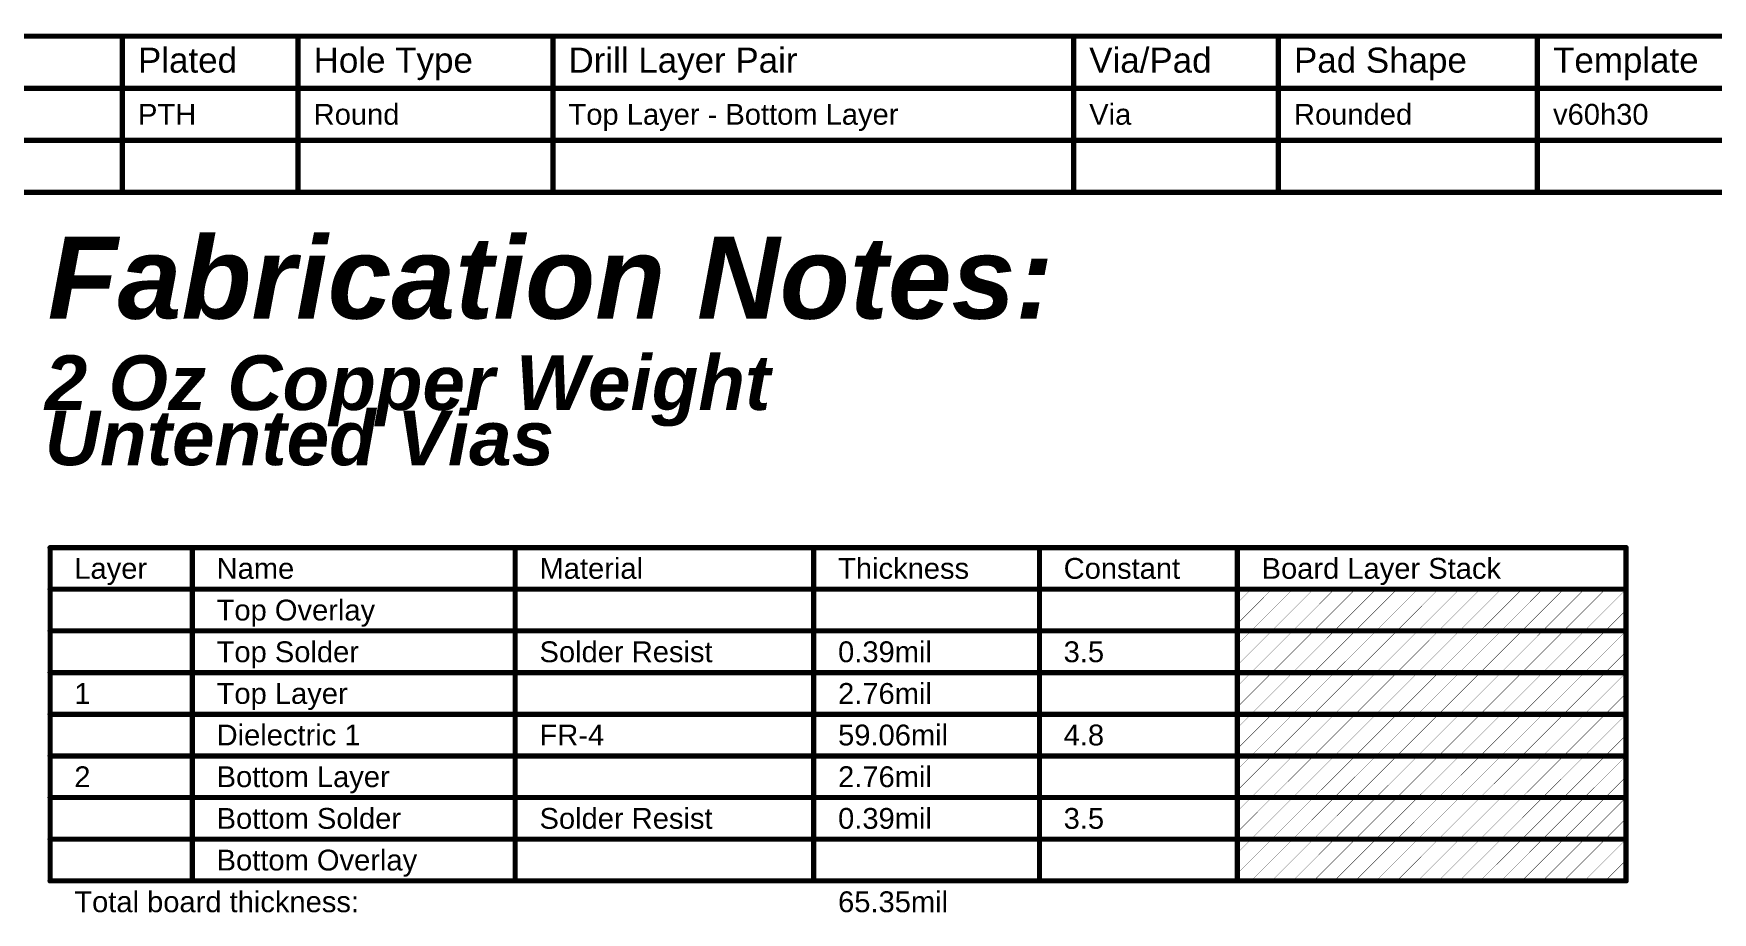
# Model space of a CAD drawing. Header units: inches. Extents: x 92 to 372, y 57 to 122.
# Drawn here: x 154.6 to 277.4, y 57.3 to 121.6 of the extents above; entities that cross this region are included whole.
import ezdxf

# ---------------------------------------------------------------- set-up
doc = ezdxf.new("R2010")
doc.units = ezdxf.units.IN
doc.layers.add('Drill Drawing', color=1, linetype='Continuous')
doc.layers.add('Fabrication', color=76, linetype='Continuous')
doc.styles.add('Arial', font='', dxfattribs={"height": 0.2})
doc.styles.add('Arial_Bold_Italic', font='', dxfattribs={"height": 0.2})
doc.styles.get('Arial').set_extended_font_data('Arial')
doc.styles.get('Arial_Bold_Italic').set_extended_font_data('Arial', italic=True, bold=True)

msp = doc.modelspace()

# ---------------------------------------------------------------- linework, layer by layer
at = {"layer": 'Drill Drawing', "const_width": 0.381}
for points in [[(106.24, 121.4), (371.69, 121.4)], [(161.11, 109.97), (161.11, 121.4)], [(173.96, 109.97), (173.96, 121.4)], [(192.6, 109.97), (192.6, 121.4)], [(230.69, 109.97), (230.69, 121.4)], [(245.67, 109.97), (245.67, 121.4)], [(264.61, 109.97), (264.61, 121.4)], [(106.24, 117.59), (371.69, 117.59)], [(106.24, 113.78), (371.69, 113.78)], [(106.24, 109.97), (371.69, 109.97)]]:
    msp.add_lwpolyline(points, dxfattribs=at)
at = {"layer": 'Drill Drawing', "const_width": 0.191}
for points in [[(161.02, 121.4, 1), (161.21, 121.4, 1)], [(173.86, 121.4, 1), (174.05, 121.4, 1)], [(192.5, 121.4, 1), (192.69, 121.4, 1)], [(230.59, 121.4, 1), (230.78, 121.4, 1)], [(245.57, 121.4, 1), (245.76, 121.4, 1)], [(264.52, 121.4, 1), (264.71, 121.4, 1)], [(161.02, 109.97, 1), (161.21, 109.97, 1)], [(173.86, 109.97, 1), (174.05, 109.97, 1)], [(192.5, 109.97, 1), (192.69, 109.97, 1)], [(230.59, 109.97, 1), (230.78, 109.97, 1)], [(245.57, 109.97, 1), (245.76, 109.97, 1)], [(264.52, 109.97, 1), (264.71, 109.97, 1)]]:
    msp.add_lwpolyline(points, format="xyb", close=True, dxfattribs=at)
at = {"layer": 'Fabrication'}
for points, const_width in [([(155.82, 59.6), (155.82, 83.98)], 0.381), ([(155.82, 83.98), (271.1, 83.98)], 0.381), ([(166.23, 59.6), (166.23, 83.98)], 0.381), ([(189.84, 59.6), (189.84, 83.98)], 0.381), ([(211.68, 59.6), (211.68, 83.98)], 0.381), ([(228.19, 59.6), (228.19, 83.98)], 0.381), ([(242.66, 59.6), (242.66, 83.98)], 0.381), ([(271.1, 59.6), (271.1, 83.98)], 0.381), ([(155.82, 80.94), (271.1, 80.94)], 0.381), ([(242.66, 79.93), (243.67, 80.94)], 0.0254), ([(242.66, 78.4), (245.19, 80.94)], 0.0254), ([(243.67, 77.89), (246.72, 80.94)], 0.0254), ([(245.19, 77.89), (248.24, 80.94)], 0.0254), ([(246.72, 77.89), (249.76, 80.94)], 0.0254), ([(248.24, 77.89), (251.29, 80.94)], 0.0254), ([(249.76, 77.89), (252.81, 80.94)], 0.0254), ([(251.29, 77.89), (254.34, 80.94)], 0.0254), ([(252.81, 77.89), (255.86, 80.94)], 0.0254), ([(254.34, 77.89), (257.38, 80.94)], 0.0254), ([(255.86, 77.89), (258.91, 80.94)], 0.0254), ([(257.38, 77.89), (260.43, 80.94)], 0.0254), ([(258.91, 77.89), (261.96, 80.94)], 0.0254), ([(260.43, 77.89), (263.48, 80.94)], 0.0254), ([(261.96, 77.89), (265, 80.94)], 0.0254), ([(263.48, 77.89), (266.53, 80.94)], 0.0254), ([(265, 77.89), (268.05, 80.94)], 0.0254), ([(266.53, 77.89), (269.58, 80.94)], 0.0254), ([(268.05, 77.89), (271.1, 80.94)], 0.0254), ([(269.58, 77.89), (271.1, 79.41)], 0.0254), ([(155.82, 77.89), (166.23, 77.89)], 0.381), ([(166.23, 77.89), (189.84, 77.89)], 0.381), ([(189.84, 77.89), (211.68, 77.89)], 0.381), ([(211.68, 77.89), (228.19, 77.89)], 0.381), ([(228.19, 77.89), (242.66, 77.89)], 0.381), ([(242.66, 77.89), (271.1, 77.89)], 0.381), ([(242.66, 76.88), (243.67, 77.89)], 0.0254), ([(242.66, 75.36), (245.19, 77.89)], 0.0254), ([(243.67, 74.84), (246.72, 77.89)], 0.0254), ([(245.19, 74.84), (248.24, 77.89)], 0.0254), ([(246.72, 74.84), (249.76, 77.89)], 0.0254), ([(248.24, 74.84), (251.29, 77.89)], 0.0254), ([(249.76, 74.84), (252.81, 77.89)], 0.0254), ([(251.29, 74.84), (254.34, 77.89)], 0.0254), ([(252.81, 74.84), (255.86, 77.89)], 0.0254), ([(254.34, 74.84), (257.38, 77.89)], 0.0254), ([(255.86, 74.84), (258.91, 77.89)], 0.0254), ([(257.38, 74.84), (260.43, 77.89)], 0.0254), ([(258.91, 74.84), (261.96, 77.89)], 0.0254), ([(260.43, 74.84), (263.48, 77.89)], 0.0254), ([(261.96, 74.84), (265, 77.89)], 0.0254), ([(263.48, 74.84), (266.53, 77.89)], 0.0254), ([(265, 74.84), (268.05, 77.89)], 0.0254), ([(266.53, 74.84), (269.58, 77.89)], 0.0254), ([(268.05, 74.84), (271.1, 77.89)], 0.0254), ([(269.58, 74.84), (271.1, 76.36)], 0.0254), ([(155.82, 74.84), (166.23, 74.84)], 0.381), ([(166.23, 74.84), (189.84, 74.84)], 0.381), ([(189.84, 74.84), (211.68, 74.84)], 0.381), ([(211.68, 74.84), (228.19, 74.84)], 0.381), ([(228.19, 74.84), (242.66, 74.84)], 0.381), ([(242.66, 74.84), (271.1, 74.84)], 0.381), ([(242.66, 73.83), (243.67, 74.84)], 0.0254), ([(242.66, 72.31), (245.19, 74.84)], 0.0254), ([(243.67, 71.79), (246.72, 74.84)], 0.0254), ([(245.19, 71.79), (248.24, 74.84)], 0.0254), ([(246.72, 71.79), (249.76, 74.84)], 0.0254), ([(248.24, 71.79), (251.29, 74.84)], 0.0254), ([(249.76, 71.79), (252.81, 74.84)], 0.0254), ([(251.29, 71.79), (254.34, 74.84)], 0.0254), ([(252.81, 71.79), (255.86, 74.84)], 0.0254), ([(254.34, 71.79), (257.38, 74.84)], 0.0254), ([(255.86, 71.79), (258.91, 74.84)], 0.0254), ([(257.38, 71.79), (260.43, 74.84)], 0.0254), ([(258.91, 71.79), (261.96, 74.84)], 0.0254), ([(260.43, 71.79), (263.48, 74.84)], 0.0254), ([(261.96, 71.79), (265, 74.84)], 0.0254), ([(263.48, 71.79), (266.53, 74.84)], 0.0254), ([(265, 71.79), (268.05, 74.84)], 0.0254), ([(266.53, 71.79), (269.58, 74.84)], 0.0254), ([(268.05, 71.79), (271.1, 74.84)], 0.0254), ([(269.58, 71.79), (271.1, 73.32)], 0.0254), ([(155.82, 71.79), (166.23, 71.79)], 0.381), ([(166.23, 71.79), (189.84, 71.79)], 0.381), ([(189.84, 71.79), (211.68, 71.79)], 0.381), ([(211.68, 71.79), (228.19, 71.79)], 0.381), ([(228.19, 71.79), (242.66, 71.79)], 0.381), ([(242.66, 71.79), (271.1, 71.79)], 0.381), ([(242.66, 70.78), (243.67, 71.79)], 0.0254), ([(242.66, 69.26), (245.19, 71.79)], 0.0254), ([(243.67, 68.74), (246.72, 71.79)], 0.0254), ([(245.19, 68.74), (248.24, 71.79)], 0.0254), ([(246.72, 68.74), (249.76, 71.79)], 0.0254), ([(248.24, 68.74), (251.29, 71.79)], 0.0254), ([(249.76, 68.74), (252.81, 71.79)], 0.0254), ([(251.29, 68.74), (254.34, 71.79)], 0.0254), ([(252.81, 68.74), (255.86, 71.79)], 0.0254), ([(254.34, 68.74), (257.38, 71.79)], 0.0254), ([(255.86, 68.74), (258.91, 71.79)], 0.0254), ([(257.38, 68.74), (260.43, 71.79)], 0.0254), ([(258.91, 68.74), (261.96, 71.79)], 0.0254), ([(260.43, 68.74), (263.48, 71.79)], 0.0254), ([(261.96, 68.74), (265, 71.79)], 0.0254), ([(263.48, 68.74), (266.53, 71.79)], 0.0254), ([(265, 68.74), (268.05, 71.79)], 0.0254), ([(266.53, 68.74), (269.58, 71.79)], 0.0254), ([(268.05, 68.74), (271.1, 71.79)], 0.0254), ([(269.58, 68.74), (271.1, 70.27)], 0.0254), ([(155.82, 68.74), (166.23, 68.74)], 0.381), ([(166.23, 68.74), (189.84, 68.74)], 0.381), ([(189.84, 68.74), (211.68, 68.74)], 0.381), ([(211.68, 68.74), (228.19, 68.74)], 0.381), ([(228.19, 68.74), (242.66, 68.74)], 0.381), ([(242.66, 68.74), (271.1, 68.74)], 0.381), ([(242.66, 67.74), (243.67, 68.74)], 0.0254), ([(242.66, 66.21), (245.19, 68.74)], 0.0254), ([(243.67, 65.7), (246.72, 68.74)], 0.0254), ([(245.19, 65.7), (248.24, 68.74)], 0.0254), ([(246.72, 65.7), (249.76, 68.74)], 0.0254), ([(248.24, 65.7), (251.29, 68.74)], 0.0254), ([(249.76, 65.7), (252.81, 68.74)], 0.0254), ([(251.29, 65.7), (254.34, 68.74)], 0.0254), ([(252.81, 65.7), (255.86, 68.74)], 0.0254), ([(254.34, 65.7), (257.38, 68.74)], 0.0254), ([(255.86, 65.7), (258.91, 68.74)], 0.0254), ([(257.38, 65.7), (260.43, 68.74)], 0.0254), ([(258.91, 65.7), (261.96, 68.74)], 0.0254), ([(260.43, 65.7), (263.48, 68.74)], 0.0254), ([(261.96, 65.7), (265, 68.74)], 0.0254), ([(263.48, 65.7), (266.53, 68.74)], 0.0254), ([(265, 65.7), (268.05, 68.74)], 0.0254), ([(266.53, 65.7), (269.58, 68.74)], 0.0254), ([(268.05, 65.7), (271.1, 68.74)], 0.0254), ([(269.58, 65.7), (271.1, 67.22)], 0.0254), ([(155.82, 65.7), (166.23, 65.7)], 0.381), ([(166.23, 65.7), (189.84, 65.7)], 0.381), ([(189.84, 65.7), (211.68, 65.7)], 0.381), ([(211.68, 65.7), (228.19, 65.7)], 0.381), ([(228.19, 65.7), (242.66, 65.7)], 0.381), ([(242.66, 65.7), (271.1, 65.7)], 0.381), ([(242.66, 64.69), (243.67, 65.7)], 0.0254), ([(242.66, 63.16), (245.19, 65.7)], 0.0254), ([(243.67, 62.65), (246.72, 65.7)], 0.0254), ([(245.19, 62.65), (248.24, 65.7)], 0.0254), ([(246.72, 62.65), (249.76, 65.7)], 0.0254), ([(248.24, 62.65), (251.29, 65.7)], 0.0254), ([(249.76, 62.65), (252.81, 65.7)], 0.0254), ([(251.29, 62.65), (254.34, 65.7)], 0.0254), ([(252.81, 62.65), (255.86, 65.7)], 0.0254), ([(254.34, 62.65), (257.38, 65.7)], 0.0254), ([(255.86, 62.65), (258.91, 65.7)], 0.0254), ([(257.38, 62.65), (260.43, 65.7)], 0.0254), ([(258.91, 62.65), (261.96, 65.7)], 0.0254), ([(260.43, 62.65), (263.48, 65.7)], 0.0254), ([(261.96, 62.65), (265, 65.7)], 0.0254), ([(263.48, 62.65), (266.53, 65.7)], 0.0254), ([(265, 62.65), (268.05, 65.7)], 0.0254), ([(266.53, 62.65), (269.58, 65.7)], 0.0254), ([(268.05, 62.65), (271.1, 65.7)], 0.0254), ([(269.58, 62.65), (271.1, 64.17)], 0.0254), ([(155.82, 62.65), (166.23, 62.65)], 0.381), ([(166.23, 62.65), (189.84, 62.65)], 0.381), ([(189.84, 62.65), (211.68, 62.65)], 0.381), ([(211.68, 62.65), (228.19, 62.65)], 0.381), ([(228.19, 62.65), (242.66, 62.65)], 0.381), ([(242.66, 62.65), (271.1, 62.65)], 0.381), ([(242.66, 61.64), (243.67, 62.65)], 0.0254), ([(242.66, 60.12), (245.19, 62.65)], 0.0254), ([(243.67, 59.6), (246.72, 62.65)], 0.0254), ([(245.19, 59.6), (248.24, 62.65)], 0.0254), ([(246.72, 59.6), (249.76, 62.65)], 0.0254), ([(248.24, 59.6), (251.29, 62.65)], 0.0254), ([(249.76, 59.6), (252.81, 62.65)], 0.0254), ([(251.29, 59.6), (254.34, 62.65)], 0.0254), ([(252.81, 59.6), (255.86, 62.65)], 0.0254), ([(254.34, 59.6), (257.38, 62.65)], 0.0254), ([(255.86, 59.6), (258.91, 62.65)], 0.0254), ([(257.38, 59.6), (260.43, 62.65)], 0.0254), ([(258.91, 59.6), (261.96, 62.65)], 0.0254), ([(260.43, 59.6), (263.48, 62.65)], 0.0254), ([(261.96, 59.6), (265, 62.65)], 0.0254), ([(263.48, 59.6), (266.53, 62.65)], 0.0254), ([(265, 59.6), (268.05, 62.65)], 0.0254), ([(266.53, 59.6), (269.58, 62.65)], 0.0254), ([(268.05, 59.6), (271.1, 62.65)], 0.0254), ([(269.58, 59.6), (271.1, 61.12)], 0.0254), ([(155.82, 59.6), (166.23, 59.6)], 0.381), ([(166.23, 59.6), (189.84, 59.6)], 0.381), ([(189.84, 59.6), (211.68, 59.6)], 0.381), ([(211.68, 59.6), (228.19, 59.6)], 0.381), ([(228.19, 59.6), (242.66, 59.6)], 0.381), ([(242.66, 59.6), (271.1, 59.6)], 0.381)]:
    msp.add_lwpolyline(points, dxfattribs=dict(at, const_width=const_width))
for points, const_width in [([(155.72, 83.98, 1), (155.91, 83.98, 1)], 0.191), ([(155.72, 83.98, 1), (155.91, 83.98, 1)], 0.191), ([(166.13, 83.98, 1), (166.32, 83.98, 1)], 0.191), ([(189.75, 83.98, 1), (189.94, 83.98, 1)], 0.191), ([(211.59, 83.98, 1), (211.78, 83.98, 1)], 0.191), ([(228.09, 83.98, 1), (228.28, 83.98, 1)], 0.191), ([(242.57, 83.98, 1), (242.76, 83.98, 1)], 0.191), ([(271.01, 83.98, 1), (271.2, 83.98, 1)], 0.191), ([(271.01, 83.98, 1), (271.2, 83.98, 1)], 0.191), ([(155.72, 80.94, 1), (155.91, 80.94, 1)], 0.191), ([(271.01, 80.94, 1), (271.2, 80.94, 1)], 0.191), ([(242.65, 79.93, 1), (242.67, 79.93, 1)], 0.0127), ([(243.66, 80.94, 1), (243.68, 80.94, 1)], 0.0127), ([(245.19, 80.94, 1), (245.2, 80.94, 1)], 0.0127), ([(246.71, 80.94, 1), (246.72, 80.94, 1)], 0.0127), ([(248.23, 80.94, 1), (248.25, 80.94, 1)], 0.0127), ([(249.76, 80.94, 1), (249.77, 80.94, 1)], 0.0127), ([(251.28, 80.94, 1), (251.3, 80.94, 1)], 0.0127), ([(252.81, 80.94, 1), (252.82, 80.94, 1)], 0.0127), ([(254.33, 80.94, 1), (254.34, 80.94, 1)], 0.0127), ([(255.85, 80.94, 1), (255.87, 80.94, 1)], 0.0127), ([(257.38, 80.94, 1), (257.39, 80.94, 1)], 0.0127), ([(258.9, 80.94, 1), (258.92, 80.94, 1)], 0.0127), ([(260.43, 80.94, 1), (260.44, 80.94, 1)], 0.0127), ([(261.95, 80.94, 1), (261.96, 80.94, 1)], 0.0127), ([(263.47, 80.94, 1), (263.49, 80.94, 1)], 0.0127), ([(265, 80.94, 1), (265.01, 80.94, 1)], 0.0127), ([(266.52, 80.94, 1), (266.54, 80.94, 1)], 0.0127), ([(268.05, 80.94, 1), (268.06, 80.94, 1)], 0.0127), ([(269.57, 80.94, 1), (269.58, 80.94, 1)], 0.0127), ([(271.09, 80.94, 1), (271.11, 80.94, 1)], 0.0127), ([(271.09, 79.41, 1), (271.11, 79.41, 1)], 0.0127), ([(155.72, 77.89, 1), (155.91, 77.89, 1)], 0.191), ([(166.13, 77.89, 1), (166.32, 77.89, 1)], 0.191), ([(166.13, 77.89, 1), (166.32, 77.89, 1)], 0.191), ([(189.75, 77.89, 1), (189.94, 77.89, 1)], 0.191), ([(189.75, 77.89, 1), (189.94, 77.89, 1)], 0.191), ([(211.59, 77.89, 1), (211.78, 77.89, 1)], 0.191), ([(211.59, 77.89, 1), (211.78, 77.89, 1)], 0.191), ([(228.09, 77.89, 1), (228.28, 77.89, 1)], 0.191), ([(228.09, 77.89, 1), (228.28, 77.89, 1)], 0.191), ([(242.57, 77.89, 1), (242.76, 77.89, 1)], 0.191), ([(242.57, 77.89, 1), (242.76, 77.89, 1)], 0.191), ([(242.65, 78.4, 1), (242.67, 78.4, 1)], 0.0127), ([(243.66, 77.89, 1), (243.68, 77.89, 1)], 0.0127), ([(243.66, 77.89, 1), (243.68, 77.89, 1)], 0.0127), ([(245.19, 77.89, 1), (245.2, 77.89, 1)], 0.0127), ([(245.19, 77.89, 1), (245.2, 77.89, 1)], 0.0127), ([(246.71, 77.89, 1), (246.72, 77.89, 1)], 0.0127), ([(246.71, 77.89, 1), (246.72, 77.89, 1)], 0.0127), ([(248.23, 77.89, 1), (248.25, 77.89, 1)], 0.0127), ([(248.23, 77.89, 1), (248.25, 77.89, 1)], 0.0127), ([(249.76, 77.89, 1), (249.77, 77.89, 1)], 0.0127), ([(249.76, 77.89, 1), (249.77, 77.89, 1)], 0.0127), ([(251.28, 77.89, 1), (251.3, 77.89, 1)], 0.0127), ([(251.28, 77.89, 1), (251.3, 77.89, 1)], 0.0127), ([(252.81, 77.89, 1), (252.82, 77.89, 1)], 0.0127), ([(252.81, 77.89, 1), (252.82, 77.89, 1)], 0.0127), ([(254.33, 77.89, 1), (254.34, 77.89, 1)], 0.0127), ([(254.33, 77.89, 1), (254.34, 77.89, 1)], 0.0127), ([(255.85, 77.89, 1), (255.87, 77.89, 1)], 0.0127), ([(255.85, 77.89, 1), (255.87, 77.89, 1)], 0.0127), ([(257.38, 77.89, 1), (257.39, 77.89, 1)], 0.0127), ([(257.38, 77.89, 1), (257.39, 77.89, 1)], 0.0127), ([(258.9, 77.89, 1), (258.92, 77.89, 1)], 0.0127), ([(258.9, 77.89, 1), (258.92, 77.89, 1)], 0.0127), ([(260.43, 77.89, 1), (260.44, 77.89, 1)], 0.0127), ([(260.43, 77.89, 1), (260.44, 77.89, 1)], 0.0127), ([(261.95, 77.89, 1), (261.96, 77.89, 1)], 0.0127), ([(261.95, 77.89, 1), (261.96, 77.89, 1)], 0.0127), ([(263.47, 77.89, 1), (263.49, 77.89, 1)], 0.0127), ([(263.47, 77.89, 1), (263.49, 77.89, 1)], 0.0127), ([(265, 77.89, 1), (265.01, 77.89, 1)], 0.0127), ([(265, 77.89, 1), (265.01, 77.89, 1)], 0.0127), ([(266.52, 77.89, 1), (266.54, 77.89, 1)], 0.0127), ([(266.52, 77.89, 1), (266.54, 77.89, 1)], 0.0127), ([(268.05, 77.89, 1), (268.06, 77.89, 1)], 0.0127), ([(268.05, 77.89, 1), (268.06, 77.89, 1)], 0.0127), ([(269.57, 77.89, 1), (269.58, 77.89, 1)], 0.0127), ([(269.57, 77.89, 1), (269.58, 77.89, 1)], 0.0127), ([(271.01, 77.89, 1), (271.2, 77.89, 1)], 0.191), ([(271.09, 77.89, 1), (271.11, 77.89, 1)], 0.0127), ([(242.65, 76.88, 1), (242.67, 76.88, 1)], 0.0127), ([(271.09, 76.36, 1), (271.11, 76.36, 1)], 0.0127), ([(155.72, 74.84, 1), (155.91, 74.84, 1)], 0.191), ([(166.13, 74.84, 1), (166.32, 74.84, 1)], 0.191), ([(166.13, 74.84, 1), (166.32, 74.84, 1)], 0.191), ([(189.75, 74.84, 1), (189.94, 74.84, 1)], 0.191), ([(189.75, 74.84, 1), (189.94, 74.84, 1)], 0.191), ([(211.59, 74.84, 1), (211.78, 74.84, 1)], 0.191), ([(211.59, 74.84, 1), (211.78, 74.84, 1)], 0.191), ([(228.09, 74.84, 1), (228.28, 74.84, 1)], 0.191), ([(228.09, 74.84, 1), (228.28, 74.84, 1)], 0.191), ([(242.57, 74.84, 1), (242.76, 74.84, 1)], 0.191), ([(242.57, 74.84, 1), (242.76, 74.84, 1)], 0.191), ([(242.65, 75.36, 1), (242.67, 75.36, 1)], 0.0127), ([(271.01, 74.84, 1), (271.2, 74.84, 1)], 0.191), ([(242.65, 73.83, 1), (242.67, 73.83, 1)], 0.0127), ([(243.66, 74.84, 1), (243.68, 74.84, 1)], 0.0127), ([(243.66, 74.84, 1), (243.68, 74.84, 1)], 0.0127), ([(245.19, 74.84, 1), (245.2, 74.84, 1)], 0.0127), ([(245.19, 74.84, 1), (245.2, 74.84, 1)], 0.0127), ([(246.71, 74.84, 1), (246.72, 74.84, 1)], 0.0127), ([(246.71, 74.84, 1), (246.72, 74.84, 1)], 0.0127), ([(248.23, 74.84, 1), (248.25, 74.84, 1)], 0.0127), ([(248.23, 74.84, 1), (248.25, 74.84, 1)], 0.0127), ([(249.76, 74.84, 1), (249.77, 74.84, 1)], 0.0127), ([(249.76, 74.84, 1), (249.77, 74.84, 1)], 0.0127), ([(251.28, 74.84, 1), (251.3, 74.84, 1)], 0.0127), ([(251.28, 74.84, 1), (251.3, 74.84, 1)], 0.0127), ([(252.81, 74.84, 1), (252.82, 74.84, 1)], 0.0127), ([(252.81, 74.84, 1), (252.82, 74.84, 1)], 0.0127), ([(254.33, 74.84, 1), (254.34, 74.84, 1)], 0.0127), ([(254.33, 74.84, 1), (254.34, 74.84, 1)], 0.0127), ([(255.85, 74.84, 1), (255.87, 74.84, 1)], 0.0127), ([(255.85, 74.84, 1), (255.87, 74.84, 1)], 0.0127), ([(257.38, 74.84, 1), (257.39, 74.84, 1)], 0.0127), ([(257.38, 74.84, 1), (257.39, 74.84, 1)], 0.0127), ([(258.9, 74.84, 1), (258.92, 74.84, 1)], 0.0127), ([(258.9, 74.84, 1), (258.92, 74.84, 1)], 0.0127), ([(260.43, 74.84, 1), (260.44, 74.84, 1)], 0.0127), ([(260.43, 74.84, 1), (260.44, 74.84, 1)], 0.0127), ([(261.95, 74.84, 1), (261.96, 74.84, 1)], 0.0127), ([(261.95, 74.84, 1), (261.96, 74.84, 1)], 0.0127), ([(263.47, 74.84, 1), (263.49, 74.84, 1)], 0.0127), ([(263.47, 74.84, 1), (263.49, 74.84, 1)], 0.0127), ([(265, 74.84, 1), (265.01, 74.84, 1)], 0.0127), ([(265, 74.84, 1), (265.01, 74.84, 1)], 0.0127), ([(266.52, 74.84, 1), (266.54, 74.84, 1)], 0.0127), ([(266.52, 74.84, 1), (266.54, 74.84, 1)], 0.0127), ([(268.05, 74.84, 1), (268.06, 74.84, 1)], 0.0127), ([(268.05, 74.84, 1), (268.06, 74.84, 1)], 0.0127), ([(269.57, 74.84, 1), (269.58, 74.84, 1)], 0.0127), ([(269.57, 74.84, 1), (269.58, 74.84, 1)], 0.0127), ([(271.09, 74.84, 1), (271.11, 74.84, 1)], 0.0127), ([(271.09, 73.32, 1), (271.11, 73.32, 1)], 0.0127), ([(155.72, 71.79, 1), (155.91, 71.79, 1)], 0.191), ([(166.13, 71.79, 1), (166.32, 71.79, 1)], 0.191), ([(166.13, 71.79, 1), (166.32, 71.79, 1)], 0.191), ([(189.75, 71.79, 1), (189.94, 71.79, 1)], 0.191), ([(189.75, 71.79, 1), (189.94, 71.79, 1)], 0.191), ([(211.59, 71.79, 1), (211.78, 71.79, 1)], 0.191), ([(211.59, 71.79, 1), (211.78, 71.79, 1)], 0.191), ([(228.09, 71.79, 1), (228.28, 71.79, 1)], 0.191), ([(228.09, 71.79, 1), (228.28, 71.79, 1)], 0.191), ([(242.57, 71.79, 1), (242.76, 71.79, 1)], 0.191), ([(242.57, 71.79, 1), (242.76, 71.79, 1)], 0.191), ([(242.65, 72.31, 1), (242.67, 72.31, 1)], 0.0127), ([(243.66, 71.79, 1), (243.68, 71.79, 1)], 0.0127), ([(243.66, 71.79, 1), (243.68, 71.79, 1)], 0.0127), ([(245.19, 71.79, 1), (245.2, 71.79, 1)], 0.0127), ([(245.19, 71.79, 1), (245.2, 71.79, 1)], 0.0127), ([(246.71, 71.79, 1), (246.72, 71.79, 1)], 0.0127), ([(246.71, 71.79, 1), (246.72, 71.79, 1)], 0.0127), ([(248.23, 71.79, 1), (248.25, 71.79, 1)], 0.0127), ([(248.23, 71.79, 1), (248.25, 71.79, 1)], 0.0127), ([(249.76, 71.79, 1), (249.77, 71.79, 1)], 0.0127), ([(249.76, 71.79, 1), (249.77, 71.79, 1)], 0.0127), ([(251.28, 71.79, 1), (251.3, 71.79, 1)], 0.0127), ([(251.28, 71.79, 1), (251.3, 71.79, 1)], 0.0127), ([(252.81, 71.79, 1), (252.82, 71.79, 1)], 0.0127), ([(252.81, 71.79, 1), (252.82, 71.79, 1)], 0.0127), ([(254.33, 71.79, 1), (254.34, 71.79, 1)], 0.0127), ([(254.33, 71.79, 1), (254.34, 71.79, 1)], 0.0127), ([(255.85, 71.79, 1), (255.87, 71.79, 1)], 0.0127), ([(255.85, 71.79, 1), (255.87, 71.79, 1)], 0.0127), ([(257.38, 71.79, 1), (257.39, 71.79, 1)], 0.0127), ([(257.38, 71.79, 1), (257.39, 71.79, 1)], 0.0127), ([(258.9, 71.79, 1), (258.92, 71.79, 1)], 0.0127), ([(258.9, 71.79, 1), (258.92, 71.79, 1)], 0.0127), ([(260.43, 71.79, 1), (260.44, 71.79, 1)], 0.0127), ([(260.43, 71.79, 1), (260.44, 71.79, 1)], 0.0127), ([(261.95, 71.79, 1), (261.96, 71.79, 1)], 0.0127), ([(261.95, 71.79, 1), (261.96, 71.79, 1)], 0.0127), ([(263.47, 71.79, 1), (263.49, 71.79, 1)], 0.0127), ([(263.47, 71.79, 1), (263.49, 71.79, 1)], 0.0127), ([(265, 71.79, 1), (265.01, 71.79, 1)], 0.0127), ([(265, 71.79, 1), (265.01, 71.79, 1)], 0.0127), ([(266.52, 71.79, 1), (266.54, 71.79, 1)], 0.0127), ([(266.52, 71.79, 1), (266.54, 71.79, 1)], 0.0127), ([(268.05, 71.79, 1), (268.06, 71.79, 1)], 0.0127), ([(268.05, 71.79, 1), (268.06, 71.79, 1)], 0.0127), ([(269.57, 71.79, 1), (269.58, 71.79, 1)], 0.0127), ([(269.57, 71.79, 1), (269.58, 71.79, 1)], 0.0127), ([(271.01, 71.79, 1), (271.2, 71.79, 1)], 0.191), ([(271.09, 71.79, 1), (271.11, 71.79, 1)], 0.0127), ([(242.65, 70.78, 1), (242.67, 70.78, 1)], 0.0127), ([(271.09, 70.27, 1), (271.11, 70.27, 1)], 0.0127), ([(155.72, 68.74, 1), (155.91, 68.74, 1)], 0.191), ([(166.13, 68.74, 1), (166.32, 68.74, 1)], 0.191), ([(166.13, 68.74, 1), (166.32, 68.74, 1)], 0.191), ([(189.75, 68.74, 1), (189.94, 68.74, 1)], 0.191), ([(189.75, 68.74, 1), (189.94, 68.74, 1)], 0.191), ([(211.59, 68.74, 1), (211.78, 68.74, 1)], 0.191), ([(211.59, 68.74, 1), (211.78, 68.74, 1)], 0.191), ([(228.09, 68.74, 1), (228.28, 68.74, 1)], 0.191), ([(228.09, 68.74, 1), (228.28, 68.74, 1)], 0.191), ([(242.57, 68.74, 1), (242.76, 68.74, 1)], 0.191), ([(242.57, 68.74, 1), (242.76, 68.74, 1)], 0.191), ([(242.65, 69.26, 1), (242.67, 69.26, 1)], 0.0127), ([(271.01, 68.74, 1), (271.2, 68.74, 1)], 0.191), ([(242.65, 67.74, 1), (242.67, 67.74, 1)], 0.0127), ([(243.66, 68.74, 1), (243.68, 68.74, 1)], 0.0127), ([(243.66, 68.74, 1), (243.68, 68.74, 1)], 0.0127), ([(245.19, 68.74, 1), (245.2, 68.74, 1)], 0.0127), ([(245.19, 68.74, 1), (245.2, 68.74, 1)], 0.0127), ([(246.71, 68.74, 1), (246.72, 68.74, 1)], 0.0127), ([(246.71, 68.74, 1), (246.72, 68.74, 1)], 0.0127), ([(248.23, 68.74, 1), (248.25, 68.74, 1)], 0.0127), ([(248.23, 68.74, 1), (248.25, 68.74, 1)], 0.0127), ([(249.76, 68.74, 1), (249.77, 68.74, 1)], 0.0127), ([(249.76, 68.74, 1), (249.77, 68.74, 1)], 0.0127), ([(251.28, 68.74, 1), (251.3, 68.74, 1)], 0.0127), ([(251.28, 68.74, 1), (251.3, 68.74, 1)], 0.0127), ([(252.81, 68.74, 1), (252.82, 68.74, 1)], 0.0127), ([(252.81, 68.74, 1), (252.82, 68.74, 1)], 0.0127), ([(254.33, 68.74, 1), (254.34, 68.74, 1)], 0.0127), ([(254.33, 68.74, 1), (254.34, 68.74, 1)], 0.0127), ([(255.85, 68.74, 1), (255.87, 68.74, 1)], 0.0127), ([(255.85, 68.74, 1), (255.87, 68.74, 1)], 0.0127), ([(257.38, 68.74, 1), (257.39, 68.74, 1)], 0.0127), ([(257.38, 68.74, 1), (257.39, 68.74, 1)], 0.0127), ([(258.9, 68.74, 1), (258.92, 68.74, 1)], 0.0127), ([(258.9, 68.74, 1), (258.92, 68.74, 1)], 0.0127), ([(260.43, 68.74, 1), (260.44, 68.74, 1)], 0.0127), ([(260.43, 68.74, 1), (260.44, 68.74, 1)], 0.0127), ([(261.95, 68.74, 1), (261.96, 68.74, 1)], 0.0127), ([(261.95, 68.74, 1), (261.96, 68.74, 1)], 0.0127), ([(263.47, 68.74, 1), (263.49, 68.74, 1)], 0.0127), ([(263.47, 68.74, 1), (263.49, 68.74, 1)], 0.0127), ([(265, 68.74, 1), (265.01, 68.74, 1)], 0.0127), ([(265, 68.74, 1), (265.01, 68.74, 1)], 0.0127), ([(266.52, 68.74, 1), (266.54, 68.74, 1)], 0.0127), ([(266.52, 68.74, 1), (266.54, 68.74, 1)], 0.0127), ([(268.05, 68.74, 1), (268.06, 68.74, 1)], 0.0127), ([(268.05, 68.74, 1), (268.06, 68.74, 1)], 0.0127), ([(269.57, 68.74, 1), (269.58, 68.74, 1)], 0.0127), ([(269.57, 68.74, 1), (269.58, 68.74, 1)], 0.0127), ([(271.09, 68.74, 1), (271.11, 68.74, 1)], 0.0127), ([(271.09, 67.22, 1), (271.11, 67.22, 1)], 0.0127), ([(155.72, 65.7, 1), (155.91, 65.7, 1)], 0.191), ([(166.13, 65.7, 1), (166.32, 65.7, 1)], 0.191), ([(166.13, 65.7, 1), (166.32, 65.7, 1)], 0.191), ([(189.75, 65.7, 1), (189.94, 65.7, 1)], 0.191), ([(189.75, 65.7, 1), (189.94, 65.7, 1)], 0.191), ([(211.59, 65.7, 1), (211.78, 65.7, 1)], 0.191), ([(211.59, 65.7, 1), (211.78, 65.7, 1)], 0.191), ([(228.09, 65.7, 1), (228.28, 65.7, 1)], 0.191), ([(228.09, 65.7, 1), (228.28, 65.7, 1)], 0.191), ([(242.57, 65.7, 1), (242.76, 65.7, 1)], 0.191), ([(242.57, 65.7, 1), (242.76, 65.7, 1)], 0.191), ([(242.65, 66.21, 1), (242.67, 66.21, 1)], 0.0127), ([(243.66, 65.7, 1), (243.68, 65.7, 1)], 0.0127), ([(243.66, 65.7, 1), (243.68, 65.7, 1)], 0.0127), ([(245.19, 65.7, 1), (245.2, 65.7, 1)], 0.0127), ([(245.19, 65.7, 1), (245.2, 65.7, 1)], 0.0127), ([(246.71, 65.7, 1), (246.72, 65.7, 1)], 0.0127), ([(246.71, 65.7, 1), (246.72, 65.7, 1)], 0.0127), ([(248.23, 65.7, 1), (248.25, 65.7, 1)], 0.0127), ([(248.23, 65.7, 1), (248.25, 65.7, 1)], 0.0127), ([(249.76, 65.7, 1), (249.77, 65.7, 1)], 0.0127), ([(249.76, 65.7, 1), (249.77, 65.7, 1)], 0.0127), ([(251.28, 65.7, 1), (251.3, 65.7, 1)], 0.0127), ([(251.28, 65.7, 1), (251.3, 65.7, 1)], 0.0127), ([(252.81, 65.7, 1), (252.82, 65.7, 1)], 0.0127), ([(252.81, 65.7, 1), (252.82, 65.7, 1)], 0.0127), ([(254.33, 65.7, 1), (254.34, 65.7, 1)], 0.0127), ([(254.33, 65.7, 1), (254.34, 65.7, 1)], 0.0127), ([(255.85, 65.7, 1), (255.87, 65.7, 1)], 0.0127), ([(255.85, 65.7, 1), (255.87, 65.7, 1)], 0.0127), ([(257.38, 65.7, 1), (257.39, 65.7, 1)], 0.0127), ([(257.38, 65.7, 1), (257.39, 65.7, 1)], 0.0127), ([(258.9, 65.7, 1), (258.92, 65.7, 1)], 0.0127), ([(258.9, 65.7, 1), (258.92, 65.7, 1)], 0.0127), ([(260.43, 65.7, 1), (260.44, 65.7, 1)], 0.0127), ([(260.43, 65.7, 1), (260.44, 65.7, 1)], 0.0127), ([(261.95, 65.7, 1), (261.96, 65.7, 1)], 0.0127), ([(261.95, 65.7, 1), (261.96, 65.7, 1)], 0.0127), ([(263.47, 65.7, 1), (263.49, 65.7, 1)], 0.0127), ([(263.47, 65.7, 1), (263.49, 65.7, 1)], 0.0127), ([(265, 65.7, 1), (265.01, 65.7, 1)], 0.0127), ([(265, 65.7, 1), (265.01, 65.7, 1)], 0.0127), ([(266.52, 65.7, 1), (266.54, 65.7, 1)], 0.0127), ([(266.52, 65.7, 1), (266.54, 65.7, 1)], 0.0127), ([(268.05, 65.7, 1), (268.06, 65.7, 1)], 0.0127), ([(268.05, 65.7, 1), (268.06, 65.7, 1)], 0.0127), ([(269.57, 65.7, 1), (269.58, 65.7, 1)], 0.0127), ([(269.57, 65.7, 1), (269.58, 65.7, 1)], 0.0127), ([(271.01, 65.7, 1), (271.2, 65.7, 1)], 0.191), ([(271.09, 65.7, 1), (271.11, 65.7, 1)], 0.0127), ([(242.65, 64.69, 1), (242.67, 64.69, 1)], 0.0127), ([(271.09, 64.17, 1), (271.11, 64.17, 1)], 0.0127), ([(155.72, 62.65, 1), (155.91, 62.65, 1)], 0.191), ([(166.13, 62.65, 1), (166.32, 62.65, 1)], 0.191), ([(166.13, 62.65, 1), (166.32, 62.65, 1)], 0.191), ([(189.75, 62.65, 1), (189.94, 62.65, 1)], 0.191), ([(189.75, 62.65, 1), (189.94, 62.65, 1)], 0.191), ([(211.59, 62.65, 1), (211.78, 62.65, 1)], 0.191), ([(211.59, 62.65, 1), (211.78, 62.65, 1)], 0.191), ([(228.09, 62.65, 1), (228.28, 62.65, 1)], 0.191), ([(228.09, 62.65, 1), (228.28, 62.65, 1)], 0.191), ([(242.57, 62.65, 1), (242.76, 62.65, 1)], 0.191), ([(242.57, 62.65, 1), (242.76, 62.65, 1)], 0.191), ([(242.65, 63.16, 1), (242.67, 63.16, 1)], 0.0127), ([(243.66, 62.65, 1), (243.68, 62.65, 1)], 0.0127), ([(243.66, 62.65, 1), (243.68, 62.65, 1)], 0.0127), ([(245.19, 62.65, 1), (245.2, 62.65, 1)], 0.0127), ([(245.19, 62.65, 1), (245.2, 62.65, 1)], 0.0127), ([(246.71, 62.65, 1), (246.72, 62.65, 1)], 0.0127), ([(246.71, 62.65, 1), (246.72, 62.65, 1)], 0.0127), ([(248.23, 62.65, 1), (248.25, 62.65, 1)], 0.0127), ([(248.23, 62.65, 1), (248.25, 62.65, 1)], 0.0127), ([(249.76, 62.65, 1), (249.77, 62.65, 1)], 0.0127), ([(249.76, 62.65, 1), (249.77, 62.65, 1)], 0.0127), ([(251.28, 62.65, 1), (251.3, 62.65, 1)], 0.0127), ([(251.28, 62.65, 1), (251.3, 62.65, 1)], 0.0127), ([(252.81, 62.65, 1), (252.82, 62.65, 1)], 0.0127), ([(252.81, 62.65, 1), (252.82, 62.65, 1)], 0.0127), ([(254.33, 62.65, 1), (254.34, 62.65, 1)], 0.0127), ([(254.33, 62.65, 1), (254.34, 62.65, 1)], 0.0127), ([(255.85, 62.65, 1), (255.87, 62.65, 1)], 0.0127), ([(255.85, 62.65, 1), (255.87, 62.65, 1)], 0.0127), ([(257.38, 62.65, 1), (257.39, 62.65, 1)], 0.0127), ([(257.38, 62.65, 1), (257.39, 62.65, 1)], 0.0127), ([(258.9, 62.65, 1), (258.92, 62.65, 1)], 0.0127), ([(258.9, 62.65, 1), (258.92, 62.65, 1)], 0.0127), ([(260.43, 62.65, 1), (260.44, 62.65, 1)], 0.0127), ([(260.43, 62.65, 1), (260.44, 62.65, 1)], 0.0127), ([(261.95, 62.65, 1), (261.96, 62.65, 1)], 0.0127), ([(261.95, 62.65, 1), (261.96, 62.65, 1)], 0.0127), ([(263.47, 62.65, 1), (263.49, 62.65, 1)], 0.0127), ([(263.47, 62.65, 1), (263.49, 62.65, 1)], 0.0127), ([(265, 62.65, 1), (265.01, 62.65, 1)], 0.0127), ([(265, 62.65, 1), (265.01, 62.65, 1)], 0.0127), ([(266.52, 62.65, 1), (266.54, 62.65, 1)], 0.0127), ([(266.52, 62.65, 1), (266.54, 62.65, 1)], 0.0127), ([(268.05, 62.65, 1), (268.06, 62.65, 1)], 0.0127), ([(268.05, 62.65, 1), (268.06, 62.65, 1)], 0.0127), ([(269.57, 62.65, 1), (269.58, 62.65, 1)], 0.0127), ([(269.57, 62.65, 1), (269.58, 62.65, 1)], 0.0127), ([(271.01, 62.65, 1), (271.2, 62.65, 1)], 0.191), ([(271.09, 62.65, 1), (271.11, 62.65, 1)], 0.0127), ([(242.65, 61.64, 1), (242.67, 61.64, 1)], 0.0127), ([(271.09, 61.12, 1), (271.11, 61.12, 1)], 0.0127), ([(155.72, 59.6, 1), (155.91, 59.6, 1)], 0.191), ([(155.72, 59.6, 1), (155.91, 59.6, 1)], 0.191), ([(166.13, 59.6, 1), (166.32, 59.6, 1)], 0.191), ([(166.13, 59.6, 1), (166.32, 59.6, 1)], 0.191), ([(166.13, 59.6, 1), (166.32, 59.6, 1)], 0.191), ([(189.75, 59.6, 1), (189.94, 59.6, 1)], 0.191), ([(189.75, 59.6, 1), (189.94, 59.6, 1)], 0.191), ([(189.75, 59.6, 1), (189.94, 59.6, 1)], 0.191), ([(211.59, 59.6, 1), (211.78, 59.6, 1)], 0.191), ([(211.59, 59.6, 1), (211.78, 59.6, 1)], 0.191), ([(211.59, 59.6, 1), (211.78, 59.6, 1)], 0.191), ([(228.09, 59.6, 1), (228.28, 59.6, 1)], 0.191), ([(228.09, 59.6, 1), (228.28, 59.6, 1)], 0.191), ([(228.09, 59.6, 1), (228.28, 59.6, 1)], 0.191), ([(242.57, 59.6, 1), (242.76, 59.6, 1)], 0.191), ([(242.57, 59.6, 1), (242.76, 59.6, 1)], 0.191), ([(242.57, 59.6, 1), (242.76, 59.6, 1)], 0.191), ([(242.65, 60.12, 1), (242.67, 60.12, 1)], 0.0127), ([(243.66, 59.6, 1), (243.68, 59.6, 1)], 0.0127), ([(245.19, 59.6, 1), (245.2, 59.6, 1)], 0.0127), ([(246.71, 59.6, 1), (246.72, 59.6, 1)], 0.0127), ([(248.23, 59.6, 1), (248.25, 59.6, 1)], 0.0127), ([(249.76, 59.6, 1), (249.77, 59.6, 1)], 0.0127), ([(251.28, 59.6, 1), (251.3, 59.6, 1)], 0.0127), ([(252.81, 59.6, 1), (252.82, 59.6, 1)], 0.0127), ([(254.33, 59.6, 1), (254.34, 59.6, 1)], 0.0127), ([(255.85, 59.6, 1), (255.87, 59.6, 1)], 0.0127), ([(257.38, 59.6, 1), (257.39, 59.6, 1)], 0.0127), ([(258.9, 59.6, 1), (258.92, 59.6, 1)], 0.0127), ([(260.43, 59.6, 1), (260.44, 59.6, 1)], 0.0127), ([(261.95, 59.6, 1), (261.96, 59.6, 1)], 0.0127), ([(263.47, 59.6, 1), (263.49, 59.6, 1)], 0.0127), ([(265, 59.6, 1), (265.01, 59.6, 1)], 0.0127), ([(266.52, 59.6, 1), (266.54, 59.6, 1)], 0.0127), ([(268.05, 59.6, 1), (268.06, 59.6, 1)], 0.0127), ([(269.57, 59.6, 1), (269.58, 59.6, 1)], 0.0127), ([(271.01, 59.6, 1), (271.2, 59.6, 1)], 0.191), ([(271.01, 59.6, 1), (271.2, 59.6, 1)], 0.191)]:
    msp.add_lwpolyline(points, format="xyb", close=True, dxfattribs=dict(at, const_width=const_width))

# ---------------------------------------------------------------- texts
at = {"layer": 'Drill Drawing', "style": 'Arial'}
for s, height, p in [('Plated', 1.829, (162.25, 118.73)), ('Hole Type', 1.829, (175.1, 118.73)), ('Drill Layer Pair', 1.8288, (193.74, 118.73)), ('Via/Pad', 1.829, (231.83, 118.73)), ('Pad Shape', 1.829, (246.81, 118.73)), ('Template', 1.829, (265.76, 118.73)), ('PTH', 1.524, (162.25, 114.92)), ('Round', 1.524, (175.1, 114.92)), ('Top Layer - Bottom Layer', 1.524, (193.74, 114.92)), ('Via', 1.524, (231.83, 114.92)), ('Rounded', 1.524, (246.81, 114.92)), ('v60h30', 1.524, (265.76, 114.92))]:
    msp.add_text(s, height=height, dxfattribs=at).set_placement(p)
at = {"layer": 'Fabrication'}
for s, height, style, p in [('Fabrication Notes:', 6, 'Arial_Bold_Italic', (155.64, 100.73)), ('2 Oz Copper Weight', 4, 'Arial_Bold_Italic', (155.43, 94.05)), ('Untented Vias', 4, 'Arial_Bold_Italic', (155.43, 90.01)), ('Layer', 1.524, 'Arial', (157.59, 81.7)), ('Name', 1.524, 'Arial', (168, 81.7)), ('Material', 1.524, 'Arial', (191.62, 81.7)), ('Thickness', 1.524, 'Arial', (213.46, 81.7)), ('Constant', 1.524, 'Arial', (229.96, 81.7)), ('Board Layer Stack', 1.524, 'Arial', (244.44, 81.7)), ('Top Overlay', 1.524, 'Arial', (168, 78.65)), ('Top Solder', 1.524, 'Arial', (168, 75.6)), ('Solder Resist', 1.524, 'Arial', (191.62, 75.6)), ('0.39mil', 1.524, 'Arial', (213.46, 75.6)), ('3.5', 1.524, 'Arial', (229.96, 75.6)), ('1', 1.52, 'Arial', (157.59, 72.55)), ('Top Layer', 1.524, 'Arial', (168, 72.55)), ('2.76mil', 1.524, 'Arial', (213.46, 72.55)), ('Dielectric 1', 1.524, 'Arial', (168, 69.51)), ('FR-4', 1.524, 'Arial', (191.62, 69.51)), ('59.06mil', 1.524, 'Arial', (213.46, 69.51)), ('4.8', 1.524, 'Arial', (229.96, 69.51)), ('2', 1.52, 'Arial', (157.59, 66.46)), ('Bottom Layer', 1.524, 'Arial', (168, 66.46)), ('2.76mil', 1.524, 'Arial', (213.46, 66.46)), ('Bottom Solder', 1.524, 'Arial', (168, 63.41)), ('Solder Resist', 1.524, 'Arial', (191.62, 63.41)), ('0.39mil', 1.524, 'Arial', (213.46, 63.41)), ('3.5', 1.524, 'Arial', (229.96, 63.41)), ('Bottom Overlay', 1.524, 'Arial', (168, 60.36)), ('Total board thickness:', 1.524, 'Arial', (157.59, 57.31)), ('65.35mil', 1.524, 'Arial', (213.46, 57.31))]:
    msp.add_text(s, height=height, dxfattribs=dict(at, style=style)).set_placement(p)

doc.saveas('drawing.dxf')
